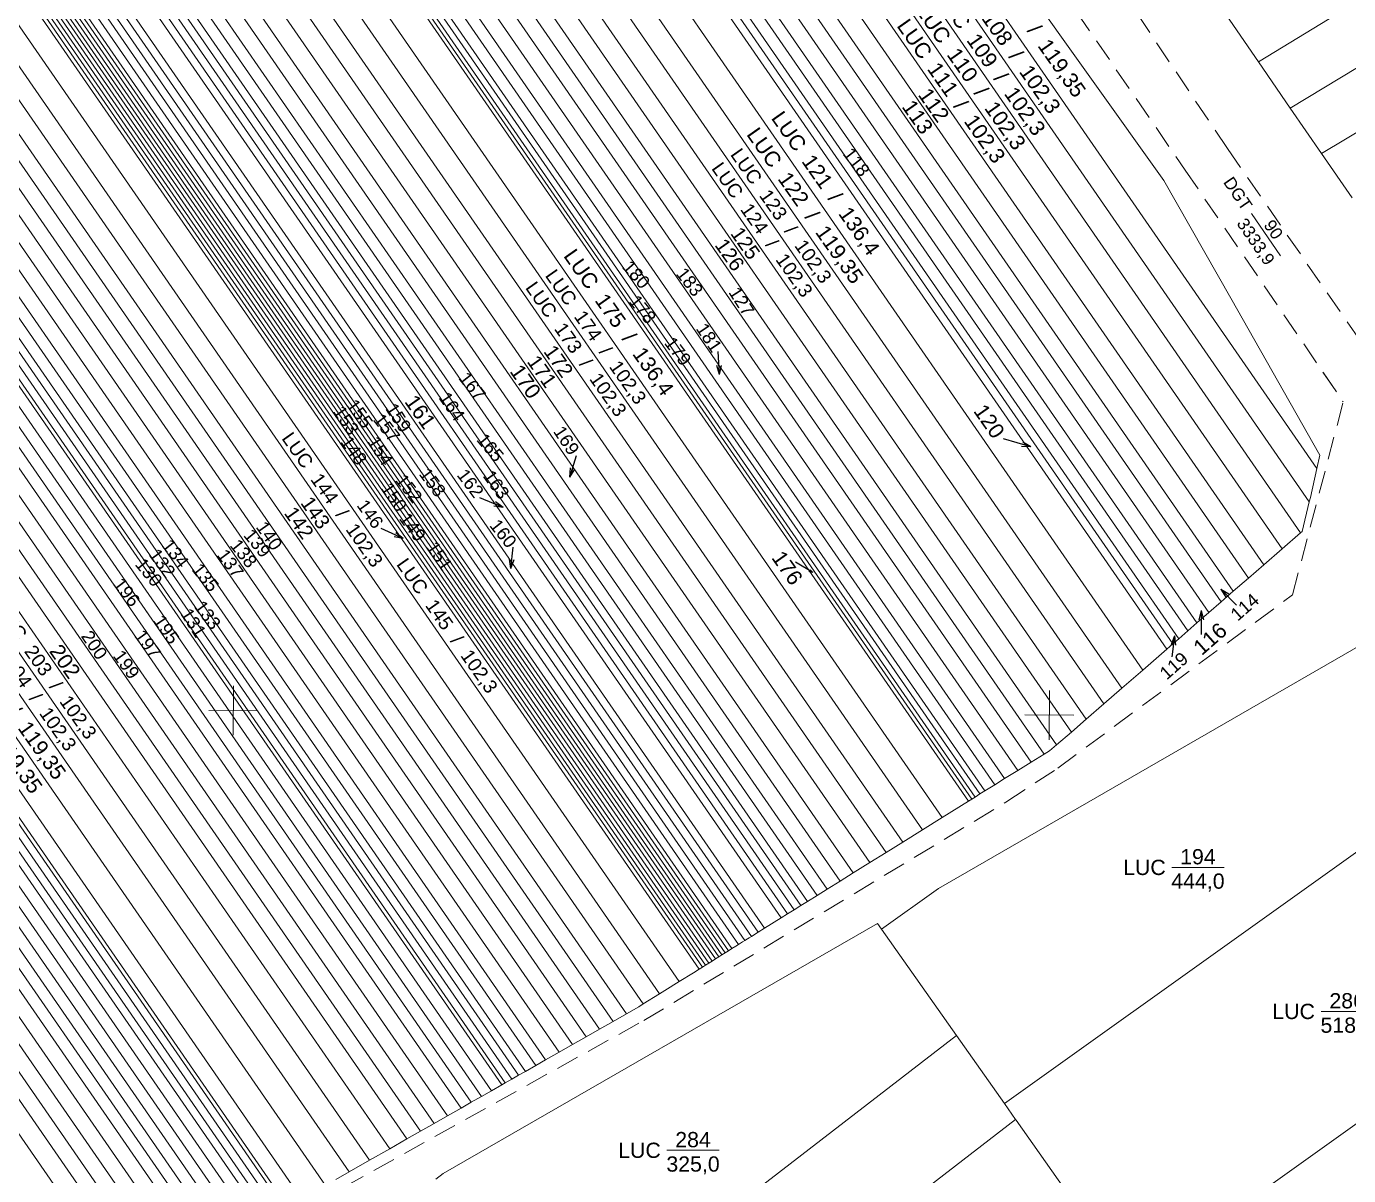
# Model space of a CAD drawing. Header units: metres. Extents: x 591850 to 11787372, y 2319432 to 2388242.
# Drawn here: x 11787070.8 to 11787157.5, y 2387909.5 to 2387984.8 of the extents above; entities that cross this region are included whole.
import ezdxf
from ezdxf.enums import TextEntityAlignment as Align

# ---------------------------------------------------------------- set-up
doc = ezdxf.new("R2010")
doc.units = ezdxf.units.M
doc.header["$MEASUREMENT"] = 0
doc.linetypes.add('{tuong nha}', pattern=[2.3, 1.5, -0.8])
for name, color, linetype, lineweight in [('Level 10', 7, 'Continuous', 0), ('Level 13', 7, 'Continuous', 0), ('Level 2', 7, 'Continuous', 0), ('Level 22', 7, 'Continuous', 0), ('Level 4', 7, 'Continuous', 0), ('Level 6', 7, 'Continuous', 0), ('Level 63', 7, 'Continuous', 0)]:
    doc.layers.add(name, color=color, linetype=linetype, lineweight=lineweight)
doc.styles.get("Standard").update_dxf_attribs({"font": 'arial.ttf'})
doc.styles.add('Style-Arial', font='arial.ttf')
doc.dimstyles.get("Standard").update_dxf_attribs({"dimtxt": 0.18, "dimasz": 0.18, "dimexe": 1.25, "dimexo": 0.0625, "dimtad": 1, "dimdsep": 46, "dimtxsty": 'Standard', "dimcen": 0.09, "dimazin": 3, "dimtfac": 1, "dimtmove": 0, "dimatfit": 3})

# ---------------------------------------------------------------- blocks, each defined once
blk = doc.blocks.new('N_Thua')
at = {"layer": 'Level 13', "color": 7, "linetype": 'Continuous', "lineweight": 0}
blk.add_line((0, 0), (3.366463, 0), dxfattribs=at)
at = {"layer": 'Level 13', "color": 3, "linetype": 'Continuous', "lineweight": 0}
blk.add_text('DGT', height=0.8, dxfattribs=at).set_placement((-0.4, 0), align=Align.MIDDLE_RIGHT)
at = {"layer": 'Level 2', "color": 1, "linetype": 'Continuous', "lineweight": 0}
blk.add_text('90', height=0.8, dxfattribs=at).set_placement((1.683232, 0.2), align=Align.CENTER)
at = {"layer": 'Level 4', "color": 1, "linetype": 'Continuous', "lineweight": 0}
blk.add_text('3333,9', height=0.8, dxfattribs=at).set_placement((1.683232, -0.4), align=Align.TOP_CENTER)
blk = doc.blocks.new('N_Thua_4')
at = {"layer": 'Level 13', "color": 7, "linetype": 'Continuous', "lineweight": 0}
blk.add_line((0, 0), (3.427591, 0), dxfattribs=at)
at = {"layer": 'Level 13', "color": 3, "linetype": 'Continuous', "lineweight": 0}
blk.add_text('LUC', height=1, dxfattribs=at).set_placement((-0.4, 0), align=Align.MIDDLE_RIGHT)
at = {"layer": 'Level 2', "color": 1, "linetype": 'Continuous', "lineweight": 0}
blk.add_text('286', height=1, dxfattribs=at).set_placement((1.713796, 0.2), align=Align.CENTER)
at = {"layer": 'Level 4', "color": 1, "linetype": 'Continuous', "lineweight": 0}
blk.add_text('518,0', height=1, dxfattribs=at).set_placement((1.713796, -0.4), align=Align.TOP_CENTER)
blk = doc.blocks.new('N_Thua_7')
at = {"layer": 'Level 13', "color": 7, "linetype": 'Continuous', "lineweight": 0}
blk.add_line((0, 0), (3.427591, 0), dxfattribs=at)
at = {"layer": 'Level 13', "color": 3, "linetype": 'Continuous', "lineweight": 0}
blk.add_text('LUC', height=1, dxfattribs=at).set_placement((-0.4, 0), align=Align.MIDDLE_RIGHT)
at = {"layer": 'Level 2', "color": 1, "linetype": 'Continuous', "lineweight": 0}
blk.add_text('194', height=1, dxfattribs=at).set_placement((1.713796, 0.2), align=Align.CENTER)
at = {"layer": 'Level 4', "color": 1, "linetype": 'Continuous', "lineweight": 0}
blk.add_text('444,0', height=1, dxfattribs=at).set_placement((1.713796, -0.4), align=Align.TOP_CENTER)
blk = doc.blocks.new('N_Thua_28')
at = {"layer": 'Level 13', "color": 7, "linetype": 'Continuous', "lineweight": 0}
blk.add_line((0, 0), (3.427591, 0), dxfattribs=at)
at = {"layer": 'Level 13', "color": 3, "linetype": 'Continuous', "lineweight": 0}
blk.add_text('LUC', height=1, dxfattribs=at).set_placement((-0.4, 0), align=Align.MIDDLE_RIGHT)
at = {"layer": 'Level 2', "color": 1, "linetype": 'Continuous', "lineweight": 0}
blk.add_text('284', height=1, dxfattribs=at).set_placement((1.713796, 0.2), align=Align.CENTER)
at = {"layer": 'Level 4', "color": 1, "linetype": 'Continuous', "lineweight": 0}
blk.add_text('325,0', height=1, dxfattribs=at).set_placement((1.713796, -0.4), align=Align.TOP_CENTER)
blk = doc.blocks.new('N_Th1_13')
at = {"layer": 'Level 13', "color": 3, "linetype": 'Continuous', "lineweight": 0}
blk.add_text('LUC', height=1, dxfattribs=at).set_placement((-1.83665, 0), align=Align.MIDDLE_RIGHT)
at = {"layer": 'Level 13', "color": 7, "linetype": 'Continuous', "lineweight": 0}
blk.add_text('/', height=1, dxfattribs=at).set_placement((1.83665, 0), align=Align.MIDDLE_LEFT)
at = {"layer": 'Level 2', "color": 1, "linetype": 'Continuous', "lineweight": 0}
blk.add_text('121', height=1, dxfattribs=at).set_placement((0, 0), align=Align.MIDDLE_CENTER)
at = {"layer": 'Level 4', "color": 1, "linetype": 'Continuous', "lineweight": 0}
blk.add_text('136,4', height=1, dxfattribs=at).set_placement((3.02545, 0), align=Align.MIDDLE_LEFT)
blk = doc.blocks.new('N_Th1_20')
at = {"layer": 'Level 13', "color": 3, "linetype": 'Continuous', "lineweight": 0}
blk.add_text('LUC', height=1, dxfattribs=at).set_placement((-1.9281, 0), align=Align.MIDDLE_RIGHT)
at = {"layer": 'Level 13', "color": 7, "linetype": 'Continuous', "lineweight": 0}
blk.add_text('/', height=1, dxfattribs=at).set_placement((1.9281, 0), align=Align.MIDDLE_LEFT)
at = {"layer": 'Level 2', "color": 1, "linetype": 'Continuous', "lineweight": 0}
blk.add_text('122', height=1, dxfattribs=at).set_placement((0, 0), align=Align.MIDDLE_CENTER)
at = {"layer": 'Level 4', "color": 1, "linetype": 'Continuous', "lineweight": 0}
blk.add_text('119,35', height=1, dxfattribs=at).set_placement((3.1169, 0), align=Align.MIDDLE_LEFT)
blk = doc.blocks.new('N_Th1_22')
at = {"layer": 'Level 13', "color": 3, "linetype": 'Continuous', "lineweight": 0}
blk.add_text('LUC', height=1, dxfattribs=at).set_placement((-1.9372, 0), align=Align.MIDDLE_RIGHT)
at = {"layer": 'Level 13', "color": 7, "linetype": 'Continuous', "lineweight": 0}
blk.add_text('/', height=1, dxfattribs=at).set_placement((1.9372, 0), align=Align.MIDDLE_LEFT)
at = {"layer": 'Level 2', "color": 1, "linetype": 'Continuous', "lineweight": 0}
blk.add_text('205', height=1, dxfattribs=at).set_placement((0, 0), align=Align.MIDDLE_CENTER)
at = {"layer": 'Level 4', "color": 1, "linetype": 'Continuous', "lineweight": 0}
blk.add_text('119,35', height=1, dxfattribs=at).set_placement((3.126, 0), align=Align.MIDDLE_LEFT)
blk = doc.blocks.new('N_Th1_24')
at = {"layer": 'Level 13', "color": 3, "linetype": 'Continuous', "lineweight": 0}
blk.add_text('LUC', height=1, dxfattribs=at).set_placement((-1.93345, 0), align=Align.MIDDLE_RIGHT)
at = {"layer": 'Level 13', "color": 7, "linetype": 'Continuous', "lineweight": 0}
blk.add_text('/', height=1, dxfattribs=at).set_placement((1.93345, 0), align=Align.MIDDLE_LEFT)
at = {"layer": 'Level 2', "color": 1, "linetype": 'Continuous', "lineweight": 0}
blk.add_text('206', height=1, dxfattribs=at).set_placement((0, 0), align=Align.MIDDLE_CENTER)
at = {"layer": 'Level 4', "color": 1, "linetype": 'Continuous', "lineweight": 0}
blk.add_text('119,35', height=1, dxfattribs=at).set_placement((3.12235, 0), align=Align.MIDDLE_LEFT)
blk = doc.blocks.new('N_Th1_27')
at = {"layer": 'Level 13', "color": 3, "linetype": 'Continuous', "lineweight": 0}
blk.add_text('LUC', height=1, dxfattribs=at).set_placement((-1.93345, 0), align=Align.MIDDLE_RIGHT)
at = {"layer": 'Level 13', "color": 7, "linetype": 'Continuous', "lineweight": 0}
blk.add_text('/', height=1, dxfattribs=at).set_placement((1.93345, 0), align=Align.MIDDLE_LEFT)
at = {"layer": 'Level 2', "color": 1, "linetype": 'Continuous', "lineweight": 0}
blk.add_text('107', height=1, dxfattribs=at).set_placement((0, 0), align=Align.MIDDLE_CENTER)
at = {"layer": 'Level 4', "color": 1, "linetype": 'Continuous', "lineweight": 0}
blk.add_text('119,35', height=1, dxfattribs=at).set_placement((3.12225, 0), align=Align.MIDDLE_LEFT)
blk = doc.blocks.new('N_Th1_30')
at = {"layer": 'Level 13', "color": 3, "linetype": 'Continuous', "lineweight": 0}
blk.add_text('LUC', height=0.9, dxfattribs=at).set_placement((-1.81805, 0), align=Align.MIDDLE_RIGHT)
at = {"layer": 'Level 13', "color": 7, "linetype": 'Continuous', "lineweight": 0}
blk.add_text('/', height=0.9, dxfattribs=at).set_placement((1.81805, 0), align=Align.MIDDLE_LEFT)
at = {"layer": 'Level 2', "color": 1, "linetype": 'Continuous', "lineweight": 0}
blk.add_text('144', height=0.9, dxfattribs=at).set_placement((0, 0), align=Align.MIDDLE_CENTER)
at = {"layer": 'Level 4', "color": 1, "linetype": 'Continuous', "lineweight": 0}
blk.add_text('102,3', height=0.9, dxfattribs=at).set_placement((2.96795, 0), align=Align.MIDDLE_LEFT)
blk = doc.blocks.new('N_Th1_31')
at = {"layer": 'Level 13', "color": 3, "linetype": 'Continuous', "lineweight": 0}
blk.add_text('LUC', height=1, dxfattribs=at).set_placement((-1.9342, 0), align=Align.MIDDLE_RIGHT)
at = {"layer": 'Level 13', "color": 7, "linetype": 'Continuous', "lineweight": 0}
blk.add_text('/', height=1, dxfattribs=at).set_placement((1.9342, 0), align=Align.MIDDLE_LEFT)
at = {"layer": 'Level 2', "color": 1, "linetype": 'Continuous', "lineweight": 0}
blk.add_text('108', height=1, dxfattribs=at).set_placement((0, 0), align=Align.MIDDLE_CENTER)
at = {"layer": 'Level 4', "color": 1, "linetype": 'Continuous', "lineweight": 0}
blk.add_text('102,3', height=1, dxfattribs=at).set_placement((3.1231, 0), align=Align.MIDDLE_LEFT)
blk = doc.blocks.new('N_Th1_32')
at = {"layer": 'Level 13', "color": 3, "linetype": 'Continuous', "lineweight": 0}
blk.add_text('LUC', height=1, dxfattribs=at).set_placement((-1.9342, 0), align=Align.MIDDLE_RIGHT)
at = {"layer": 'Level 13', "color": 7, "linetype": 'Continuous', "lineweight": 0}
blk.add_text('/', height=1, dxfattribs=at).set_placement((1.9342, 0), align=Align.MIDDLE_LEFT)
at = {"layer": 'Level 2', "color": 1, "linetype": 'Continuous', "lineweight": 0}
blk.add_text('109', height=1, dxfattribs=at).set_placement((0, 0), align=Align.MIDDLE_CENTER)
at = {"layer": 'Level 4', "color": 1, "linetype": 'Continuous', "lineweight": 0}
blk.add_text('102,3', height=1, dxfattribs=at).set_placement((3.123, 0), align=Align.MIDDLE_LEFT)
blk = doc.blocks.new('N_Th1_33')
at = {"layer": 'Level 13', "color": 3, "linetype": 'Continuous', "lineweight": 0}
blk.add_text('LUC', height=0.9, dxfattribs=at).set_placement((-1.8201, 0), align=Align.MIDDLE_RIGHT)
at = {"layer": 'Level 13', "color": 7, "linetype": 'Continuous', "lineweight": 0}
blk.add_text('/', height=0.9, dxfattribs=at).set_placement((1.8201, 0), align=Align.MIDDLE_LEFT)
at = {"layer": 'Level 2', "color": 1, "linetype": 'Continuous', "lineweight": 0}
blk.add_text('203', height=0.9, dxfattribs=at).set_placement((0, 0), align=Align.MIDDLE_CENTER)
at = {"layer": 'Level 4', "color": 1, "linetype": 'Continuous', "lineweight": 0}
blk.add_text('102,3', height=0.9, dxfattribs=at).set_placement((2.97, 0), align=Align.MIDDLE_LEFT)
blk = doc.blocks.new('N_Th1_35')
at = {"layer": 'Level 13', "color": 3, "linetype": 'Continuous', "lineweight": 0}
blk.add_text('LUC', height=0.9, dxfattribs=at).set_placement((-1.82355, 0), align=Align.MIDDLE_RIGHT)
at = {"layer": 'Level 13', "color": 7, "linetype": 'Continuous', "lineweight": 0}
blk.add_text('/', height=0.9, dxfattribs=at).set_placement((1.82355, 0), align=Align.MIDDLE_LEFT)
at = {"layer": 'Level 2', "color": 1, "linetype": 'Continuous', "lineweight": 0}
blk.add_text('145', height=0.9, dxfattribs=at).set_placement((0, 0), align=Align.MIDDLE_CENTER)
at = {"layer": 'Level 4', "color": 1, "linetype": 'Continuous', "lineweight": 0}
blk.add_text('102,3', height=0.9, dxfattribs=at).set_placement((2.97345, 0), align=Align.MIDDLE_LEFT)
blk = doc.blocks.new('N_Th1_37')
at = {"layer": 'Level 13', "color": 3, "linetype": 'Continuous', "lineweight": 0}
blk.add_text('LUC', height=0.9, dxfattribs=at).set_placement((-1.81805, 0), align=Align.MIDDLE_RIGHT)
at = {"layer": 'Level 13', "color": 7, "linetype": 'Continuous', "lineweight": 0}
blk.add_text('/', height=0.9, dxfattribs=at).set_placement((1.81805, 0), align=Align.MIDDLE_LEFT)
at = {"layer": 'Level 2', "color": 1, "linetype": 'Continuous', "lineweight": 0}
blk.add_text('204', height=0.9, dxfattribs=at).set_placement((0, 0), align=Align.MIDDLE_CENTER)
at = {"layer": 'Level 4', "color": 1, "linetype": 'Continuous', "lineweight": 0}
blk.add_text('102,3', height=0.9, dxfattribs=at).set_placement((2.96805, 0), align=Align.MIDDLE_LEFT)
blk = doc.blocks.new('N_Th1_39')
at = {"layer": 'Level 13', "color": 3, "linetype": 'Continuous', "lineweight": 0}
blk.add_text('LUC', height=0.9, dxfattribs=at).set_placement((-1.8201, 0), align=Align.MIDDLE_RIGHT)
at = {"layer": 'Level 13', "color": 7, "linetype": 'Continuous', "lineweight": 0}
blk.add_text('/', height=0.9, dxfattribs=at).set_placement((1.8201, 0), align=Align.MIDDLE_LEFT)
at = {"layer": 'Level 2', "color": 1, "linetype": 'Continuous', "lineweight": 0}
blk.add_text('123', height=0.9, dxfattribs=at).set_placement((0, 0), align=Align.MIDDLE_CENTER)
at = {"layer": 'Level 4', "color": 1, "linetype": 'Continuous', "lineweight": 0}
blk.add_text('102,3', height=0.9, dxfattribs=at).set_placement((2.9701, 0), align=Align.MIDDLE_LEFT)
blk = doc.blocks.new('N_Th1_40')
at = {"layer": 'Level 13', "color": 3, "linetype": 'Continuous', "lineweight": 0}
blk.add_text('LUC', height=0.9, dxfattribs=at).set_placement((-1.81805, 0), align=Align.MIDDLE_RIGHT)
at = {"layer": 'Level 13', "color": 7, "linetype": 'Continuous', "lineweight": 0}
blk.add_text('/', height=0.9, dxfattribs=at).set_placement((1.81805, 0), align=Align.MIDDLE_LEFT)
at = {"layer": 'Level 2', "color": 1, "linetype": 'Continuous', "lineweight": 0}
blk.add_text('124', height=0.9, dxfattribs=at).set_placement((0, 0), align=Align.MIDDLE_CENTER)
at = {"layer": 'Level 4', "color": 1, "linetype": 'Continuous', "lineweight": 0}
blk.add_text('102,3', height=0.9, dxfattribs=at).set_placement((2.96795, 0), align=Align.MIDDLE_LEFT)
blk = doc.blocks.new('N_Th1_47')
at = {"layer": 'Level 13', "color": 3, "linetype": 'Continuous', "lineweight": 0}
blk.add_text('LUC', height=1, dxfattribs=at).set_placement((-1.83665, 0), align=Align.MIDDLE_RIGHT)
at = {"layer": 'Level 13', "color": 7, "linetype": 'Continuous', "lineweight": 0}
blk.add_text('/', height=1, dxfattribs=at).set_placement((1.83665, 0), align=Align.MIDDLE_LEFT)
at = {"layer": 'Level 2', "color": 1, "linetype": 'Continuous', "lineweight": 0}
blk.add_text('111', height=1, dxfattribs=at).set_placement((0, 0), align=Align.MIDDLE_CENTER)
at = {"layer": 'Level 4', "color": 1, "linetype": 'Continuous', "lineweight": 0}
blk.add_text('102,3', height=1, dxfattribs=at).set_placement((3.02545, 0), align=Align.MIDDLE_LEFT)
blk = doc.blocks.new('N_Th1_48')
at = {"layer": 'Level 13', "color": 3, "linetype": 'Continuous', "lineweight": 0}
blk.add_text('LUC', height=1, dxfattribs=at).set_placement((-1.9315, 0), align=Align.MIDDLE_RIGHT)
at = {"layer": 'Level 13', "color": 7, "linetype": 'Continuous', "lineweight": 0}
blk.add_text('/', height=1, dxfattribs=at).set_placement((1.9315, 0), align=Align.MIDDLE_LEFT)
at = {"layer": 'Level 2', "color": 1, "linetype": 'Continuous', "lineweight": 0}
blk.add_text('110', height=1, dxfattribs=at).set_placement((0, 0), align=Align.MIDDLE_CENTER)
at = {"layer": 'Level 4', "color": 1, "linetype": 'Continuous', "lineweight": 0}
blk.add_text('102,3', height=1, dxfattribs=at).set_placement((3.1203, 0), align=Align.MIDDLE_LEFT)
blk = doc.blocks.new('N_TNho_6')
at = {"layer": 'Level 2', "color": 1, "linetype": 'Continuous', "lineweight": 0}
blk.add_text('202', height=1, dxfattribs=at).set_placement((0, 0), align=Align.MIDDLE_CENTER)
blk = doc.blocks.new('N_TNho_7')
at = {"layer": 'Level 2', "color": 1, "linetype": 'Continuous', "lineweight": 0}
blk.add_text('161', height=1, dxfattribs=at).set_placement((0, 0), align=Align.MIDDLE_CENTER)
blk = doc.blocks.new('N_TNho_8')
at = {"layer": 'Level 2', "color": 1, "linetype": 'Continuous', "lineweight": 0}
blk.add_text('170', height=1, dxfattribs=at).set_placement((0, 0), align=Align.MIDDLE_CENTER)
blk = doc.blocks.new('N_TNho_9')
at = {"layer": 'Level 2', "color": 1, "linetype": 'Continuous', "lineweight": 0}
blk.add_text('172', height=0.95, dxfattribs=at).set_placement((0, 0), align=Align.MIDDLE_CENTER)
blk = doc.blocks.new('N_TNho_10')
at = {"layer": 'Level 2', "color": 1, "linetype": 'Continuous', "lineweight": 0}
blk.add_text('171', height=0.95, dxfattribs=at).set_placement((0, 0), align=Align.MIDDLE_CENTER)
blk = doc.blocks.new('N_TNho_12')
at = {"layer": 'Level 2', "color": 1, "linetype": 'Continuous', "lineweight": 0}
blk.add_text('112', height=1, dxfattribs=at).set_placement((0, 0), align=Align.MIDDLE_CENTER)
blk = doc.blocks.new('N_TNho_15')
at = {"layer": 'Level 2', "color": 1, "linetype": 'Continuous', "lineweight": 0}
blk.add_text('113', height=1, dxfattribs=at).set_placement((0, 0), align=Align.MIDDLE_CENTER)
blk = doc.blocks.new('N_TNho_22')
at = {"layer": 'Level 2', "color": 1, "linetype": 'Continuous', "lineweight": 0}
blk.add_text('126', height=0.95, dxfattribs=at).set_placement((0, 0), align=Align.MIDDLE_CENTER)
blk = doc.blocks.new('N_TNho_24')
at = {"layer": 'Level 2', "color": 1, "linetype": 'Continuous', "lineweight": 0}
blk.add_text('125', height=0.95, dxfattribs=at).set_placement((0, 0), align=Align.MIDDLE_CENTER)
blk = doc.blocks.new('N_TNho_26')
at = {"layer": 'Level 2', "color": 1, "linetype": 'Continuous', "lineweight": 0}
blk.add_text('143', height=0.95, dxfattribs=at).set_placement((0, 0), align=Align.MIDDLE_CENTER)
blk = doc.blocks.new('N_TNho_27')
at = {"layer": 'Level 2', "color": 1, "linetype": 'Continuous', "lineweight": 0}
blk.add_text('142', height=0.95, dxfattribs=at).set_placement((0, 0), align=Align.MIDDLE_CENTER)
blk = doc.blocks.new('N_TNho_44')
at = {"layer": 'Level 2', "color": 2, "linetype": 'Continuous', "lineweight": 140}
blk.add_text('200', height=0.85, dxfattribs=at).set_placement((0, 0), align=Align.MIDDLE_CENTER)
blk = doc.blocks.new('N_TNho_46')
at = {"layer": 'Level 2', "color": 2, "linetype": 'Continuous', "lineweight": 140}
blk.add_text('199', height=0.85, dxfattribs=at).set_placement((0, 0), align=Align.MIDDLE_CENTER)
blk = doc.blocks.new('N_TNho_48')
at = {"layer": 'Level 2', "color": 2, "linetype": 'Continuous', "lineweight": 140}
blk.add_text('137', height=0.85, dxfattribs=at).set_placement((0, 0), align=Align.MIDDLE_CENTER)
blk = doc.blocks.new('N_TNho_50')
at = {"layer": 'Level 2', "color": 2, "linetype": 'Continuous', "lineweight": 140}
blk.add_text('138', height=0.85, dxfattribs=at).set_placement((0, 0), align=Align.MIDDLE_CENTER)
blk = doc.blocks.new('N_TNho_52')
at = {"layer": 'Level 2', "color": 2, "linetype": 'Continuous', "lineweight": 140}
blk.add_text('139', height=0.85, dxfattribs=at).set_placement((0, 0), align=Align.MIDDLE_CENTER)
blk = doc.blocks.new('N_TNho_53')
at = {"layer": 'Level 2', "color": 2, "linetype": 'Continuous', "lineweight": 140}
blk.add_text('140', height=0.85, dxfattribs=at).set_placement((0, 0), align=Align.MIDDLE_CENTER)
blk = doc.blocks.new('N_TNho_54')
at = {"layer": 'Level 2', "color": 1, "linetype": 'Continuous', "lineweight": 106}
blk.add_text('116', height=1, dxfattribs=at).set_placement((0, 0), align=Align.MIDDLE_CENTER)
blk = doc.blocks.new('N_TNho_56')
at = {"layer": 'Level 2', "color": 1, "linetype": 'Continuous', "lineweight": 106}
blk.add_text('114', height=0.85, dxfattribs=at).set_placement((0, 0), align=Align.MIDDLE_CENTER)
blk = doc.blocks.new('N_TNho_59')
at = {"layer": 'Level 2', "color": 2, "linetype": 'Continuous', "lineweight": 140}
blk.add_text('127', height=0.85, dxfattribs=at).set_placement((0, 0), align=Align.MIDDLE_CENTER)
blk = doc.blocks.new('N_TNho_63')
at = {"layer": 'Level 2', "color": 2, "linetype": 'Continuous', "lineweight": 140}
blk.add_text('169', height=0.85, dxfattribs=at).set_placement((0, 0), align=Align.MIDDLE_CENTER)
blk = doc.blocks.new('N_TNho_64')
at = {"layer": 'Level 2', "color": 2, "linetype": 'Continuous', "lineweight": 140}
blk.add_text('183', height=0.85, dxfattribs=at).set_placement((0, 0), align=Align.MIDDLE_CENTER)
blk = doc.blocks.new('N_TNho_68')
at = {"layer": 'Level 2', "color": 2, "linetype": 'Continuous', "lineweight": 140}
blk.add_text('135', height=0.85, dxfattribs=at).set_placement((0, 0), align=Align.MIDDLE_CENTER)
blk = doc.blocks.new('N_TNho_87')
at = {"layer": 'Level 2', "color": 2, "linetype": 'Continuous', "lineweight": 140}
blk.add_text('118', height=0.85, dxfattribs=at).set_placement((0, 0), align=Align.MIDDLE_CENTER)
blk = doc.blocks.new('N_TNho_88')
at = {"layer": 'Level 2', "color": 2, "linetype": 'Continuous', "lineweight": 140}
blk.add_text('180', height=0.85, dxfattribs=at).set_placement((0, 0), align=Align.MIDDLE_CENTER)
blk = doc.blocks.new('N_TNho_89')
at = {"layer": 'Level 2', "color": 2, "linetype": 'Continuous', "lineweight": 140}
blk.add_text('181', height=0.85, dxfattribs=at).set_placement((0, 0), align=Align.MIDDLE_CENTER)
blk = doc.blocks.new('N_TNho_90')
at = {"layer": 'Level 2', "color": 2, "linetype": 'Continuous', "lineweight": 140}
blk.add_text('167', height=0.85, dxfattribs=at).set_placement((0, 0), align=Align.MIDDLE_CENTER)
blk = doc.blocks.new('N_TNho_91')
at = {"layer": 'Level 2', "color": 2, "linetype": 'Continuous', "lineweight": 140}
blk.add_text('196', height=0.85, dxfattribs=at).set_placement((0, 0), align=Align.MIDDLE_CENTER)
blk = doc.blocks.new('N_TNho_92')
at = {"layer": 'Level 2', "color": 2, "linetype": 'Continuous', "lineweight": 140}
blk.add_text('197', height=0.85, dxfattribs=at).set_placement((0, 0), align=Align.MIDDLE_CENTER)
blk = doc.blocks.new('N_TNho_93')
at = {"layer": 'Level 2', "color": 2, "linetype": 'Continuous', "lineweight": 140}
blk.add_text('195', height=0.85, dxfattribs=at).set_placement((0, 0), align=Align.MIDDLE_CENTER)
blk = doc.blocks.new('N_TNho_94')
at = {"layer": 'Level 2', "color": 2, "linetype": 'Continuous', "lineweight": 140}
blk.add_text('134', height=0.85, dxfattribs=at).set_placement((0, 0), align=Align.MIDDLE_CENTER)
blk = doc.blocks.new('N_TNho_96')
at = {"layer": 'Level 2', "color": 1, "linetype": 'Continuous', "lineweight": 106}
blk.add_text('119', height=0.85, dxfattribs=at).set_placement((0, 0), align=Align.MIDDLE_CENTER)
blk = doc.blocks.new('N_TNho_97')
at = {"layer": 'Level 2', "color": 2, "linetype": 'Continuous', "lineweight": 140}
blk.add_text('157', height=0.85, dxfattribs=at).set_placement((0, 0), align=Align.MIDDLE_CENTER)
blk = doc.blocks.new('N_TNho_98')
at = {"layer": 'Level 2', "color": 2, "linetype": 'Continuous', "lineweight": 140}
blk.add_text('160', height=0.85, dxfattribs=at).set_placement((0, 0), align=Align.MIDDLE_CENTER)
blk = doc.blocks.new('N_TNho_99')
at = {"layer": 'Level 2', "color": 2, "linetype": 'Continuous', "lineweight": 140}
blk.add_text('159', height=0.85, dxfattribs=at).set_placement((0, 0), align=Align.MIDDLE_CENTER)
blk = doc.blocks.new('N_TNho_100')
at = {"layer": 'Level 2', "color": 2, "linetype": 'Continuous', "lineweight": 140}
blk.add_text('158', height=0.85, dxfattribs=at).set_placement((0, 0), align=Align.MIDDLE_CENTER)
blk = doc.blocks.new('N_TNho_101')
at = {"layer": 'Level 2', "color": 1, "linetype": 'Continuous', "lineweight": 106}
blk.add_text('120', height=1, dxfattribs=at).set_placement((0, 0), align=Align.MIDDLE_CENTER)
blk = doc.blocks.new('N_TNho_103')
at = {"layer": 'Level 2', "color": 2, "linetype": 'Continuous', "lineweight": 140}
blk.add_text('131', height=0.85, dxfattribs=at).set_placement((0, 0), align=Align.MIDDLE_CENTER)
blk = doc.blocks.new('N_TNho_106')
at = {"layer": 'Level 2', "color": 2, "linetype": 'Continuous', "lineweight": 140}
blk.add_text('133', height=0.85, dxfattribs=at).set_placement((0, 0), align=Align.MIDDLE_CENTER)
blk = doc.blocks.new('N_TNho_107')
at = {"layer": 'Level 2', "color": 2, "linetype": 'Continuous', "lineweight": 140}
blk.add_text('132', height=0.85, dxfattribs=at).set_placement((0, 0), align=Align.MIDDLE_CENTER)
blk = doc.blocks.new('N_TNho_117')
at = {"layer": 'Level 2', "color": 2, "linetype": 'Continuous', "lineweight": 140}
blk.add_text('164', height=0.85, dxfattribs=at).set_placement((0, 0), align=Align.MIDDLE_CENTER)
blk = doc.blocks.new('N_TNho_118')
at = {"layer": 'Level 2', "color": 2, "linetype": 'Continuous', "lineweight": 140}
blk.add_text('165', height=0.85, dxfattribs=at).set_placement((0, 0), align=Align.MIDDLE_CENTER)
blk = doc.blocks.new('N_TNho_119')
at = {"layer": 'Level 2', "color": 2, "linetype": 'Continuous', "lineweight": 140}
blk.add_text('162', height=0.85, dxfattribs=at).set_placement((0, 0), align=Align.MIDDLE_CENTER)
blk = doc.blocks.new('N_TNho_120')
at = {"layer": 'Level 2', "color": 2, "linetype": 'Continuous', "lineweight": 140}
blk.add_text('163', height=0.85, dxfattribs=at).set_placement((0, 0), align=Align.MIDDLE_CENTER)
blk = doc.blocks.new('N_TNho_121')
at = {"layer": 'Level 2', "color": 2, "linetype": 'Continuous', "lineweight": 140}
blk.add_text('178', height=0.85, dxfattribs=at).set_placement((0, 0), align=Align.MIDDLE_CENTER)
blk = doc.blocks.new('N_TNho_122')
at = {"layer": 'Level 2', "color": 2, "linetype": 'Continuous', "lineweight": 140}
blk.add_text('179', height=0.85, dxfattribs=at).set_placement((0, 0), align=Align.MIDDLE_CENTER)
blk = doc.blocks.new('N_TNho_131')
at = {"layer": 'Level 2', "color": 2, "linetype": 'Continuous', "lineweight": 140}
blk.add_text('151', height=0.85, dxfattribs=at).set_placement((0, 0), align=Align.MIDDLE_CENTER)
blk = doc.blocks.new('N_TNho_138')
at = {"layer": 'Level 2', "color": 2, "linetype": 'Continuous', "lineweight": 140}
blk.add_text('130', height=0.85, dxfattribs=at).set_placement((0, 0), align=Align.MIDDLE_CENTER)
blk = doc.blocks.new('N_TNho_139')
at = {"layer": 'Level 2', "color": 2, "linetype": 'Continuous', "lineweight": 140}
blk.add_text('153', height=0.85, dxfattribs=at).set_placement((0, 0), align=Align.MIDDLE_CENTER)
blk = doc.blocks.new('N_TNho_141')
at = {"layer": 'Level 2', "color": 2, "linetype": 'Continuous', "lineweight": 140}
blk.add_text('152', height=0.85, dxfattribs=at).set_placement((0, 0), align=Align.MIDDLE_CENTER)
blk = doc.blocks.new('N_TNho_142')
at = {"layer": 'Level 2', "color": 2, "linetype": 'Continuous', "lineweight": 140}
blk.add_text('146', height=0.85, dxfattribs=at).set_placement((0, 0), align=Align.MIDDLE_CENTER)
blk = doc.blocks.new('N_TNho_143')
at = {"layer": 'Level 2', "color": 2, "linetype": 'Continuous', "lineweight": 140}
blk.add_text('154', height=0.85, dxfattribs=at).set_placement((0, 0), align=Align.MIDDLE_CENTER)
blk = doc.blocks.new('N_TNho_144')
at = {"layer": 'Level 2', "color": 2, "linetype": 'Continuous', "lineweight": 140}
blk.add_text('150', height=0.85, dxfattribs=at).set_placement((0, 0), align=Align.MIDDLE_CENTER)
blk = doc.blocks.new('N_TNho_147')
at = {"layer": 'Level 2', "color": 2, "linetype": 'Continuous', "lineweight": 140}
blk.add_text('149', height=0.85, dxfattribs=at).set_placement((0, 0), align=Align.MIDDLE_CENTER)
blk = doc.blocks.new('N_TNho_148')
at = {"layer": 'Level 2', "color": 2, "linetype": 'Continuous', "lineweight": 140}
blk.add_text('155', height=0.85, dxfattribs=at).set_placement((0, 0), align=Align.MIDDLE_CENTER)
blk = doc.blocks.new('N_TNho_149')
at = {"layer": 'Level 2', "color": 1, "linetype": 'Continuous', "lineweight": 106}
blk.add_text('176', height=1, dxfattribs=at).set_placement((0, 0), align=Align.MIDDLE_CENTER)
blk = doc.blocks.new('TerminatorOpen_0.5')
at = {"color": 0, "linetype": 'ByBlock', "lineweight": -2}
for q in [(-1, 0.25), (-1, 0), (-1, -0.25)]:
    blk.add_line((0, 0), q, dxfattribs=at)
blk = doc.blocks.new('N_TNho_150')
at = {"layer": 'Level 2', "color": 2, "linetype": 'Continuous', "lineweight": 140}
blk.add_text('148', height=0.85, dxfattribs=at).set_placement((0, 0), align=Align.MIDDLE_CENTER)
blk = doc.blocks.new('N_Th1_61')
at = {"layer": 'Level 13', "color": 3, "linetype": 'Continuous', "lineweight": 0}
blk.add_text('LUC', height=0.9, dxfattribs=at).set_placement((-1.8201, 0), align=Align.MIDDLE_RIGHT)
at = {"layer": 'Level 13', "color": 7, "linetype": 'Continuous', "lineweight": 0}
blk.add_text('/', height=0.9, dxfattribs=at).set_placement((1.8201, 0), align=Align.MIDDLE_LEFT)
at = {"layer": 'Level 2', "color": 1, "linetype": 'Continuous', "lineweight": 0}
blk.add_text('173', height=0.9, dxfattribs=at).set_placement((0, 0), align=Align.MIDDLE_CENTER)
at = {"layer": 'Level 4', "color": 1, "linetype": 'Continuous', "lineweight": 0}
blk.add_text('102,3', height=0.9, dxfattribs=at).set_placement((2.9701, 0), align=Align.MIDDLE_LEFT)
blk = doc.blocks.new('N_Th1_62')
at = {"layer": 'Level 13', "color": 3, "linetype": 'Continuous', "lineweight": 0}
blk.add_text('LUC', height=0.9, dxfattribs=at).set_placement((-1.81805, 0), align=Align.MIDDLE_RIGHT)
at = {"layer": 'Level 13', "color": 7, "linetype": 'Continuous', "lineweight": 0}
blk.add_text('/', height=0.9, dxfattribs=at).set_placement((1.81805, 0), align=Align.MIDDLE_LEFT)
at = {"layer": 'Level 2', "color": 1, "linetype": 'Continuous', "lineweight": 0}
blk.add_text('174', height=0.9, dxfattribs=at).set_placement((0, 0), align=Align.MIDDLE_CENTER)
at = {"layer": 'Level 4', "color": 1, "linetype": 'Continuous', "lineweight": 0}
blk.add_text('102,3', height=0.9, dxfattribs=at).set_placement((2.96805, 0), align=Align.MIDDLE_LEFT)
blk = doc.blocks.new('N_Th1_63')
at = {"layer": 'Level 13', "color": 3, "linetype": 'Continuous', "lineweight": 0}
blk.add_text('LUC', height=1, dxfattribs=at).set_placement((-1.93725, 0), align=Align.MIDDLE_RIGHT)
at = {"layer": 'Level 13', "color": 7, "linetype": 'Continuous', "lineweight": 0}
blk.add_text('/', height=1, dxfattribs=at).set_placement((1.93725, 0), align=Align.MIDDLE_LEFT)
at = {"layer": 'Level 2', "color": 1, "linetype": 'Continuous', "lineweight": 0}
blk.add_text('175', height=1, dxfattribs=at).set_placement((0, 0), align=Align.MIDDLE_CENTER)
at = {"layer": 'Level 4', "color": 1, "linetype": 'Continuous', "lineweight": 0}
blk.add_text('136,4', height=1, dxfattribs=at).set_placement((3.12615, 0), align=Align.MIDDLE_LEFT)

msp = doc.modelspace()

# ---------------------------------------------------------------- linework, layer by layer
at = {"layer": 'Level 10', "color": 7, "linetype": 'Continuous', "lineweight": 0, "flags": 128}
for points in [[(11786971.084, 2388114.699), (11787063.431, 2387982.313), (11787107.463, 2387918.572)], [(11786965.982, 2388111.003), (11787058.008, 2387978.991), (11787101.93, 2387915.41)], [(11787151.569, 2387982.513), (11787216.728, 2388022.212)], [(11787153.649, 2387979.488), (11787219.039, 2388019.002)], [(11787155.696, 2387976.51), (11787221.378, 2388015.751)], [(11787115.188, 2388014.031), (11787155.391, 2387955.835)], [(11787113.781, 2388013.168), (11787154.895, 2387953.652)], [(11787112.404, 2388012.324), (11787154.329, 2387951.634)], [(11787111.041, 2388011.489), (11787153.116, 2387950.583)], [(11787109.684, 2388010.656), (11787151.909, 2387949.532)], [(11787107.434, 2388009.274), (11787149.908, 2387947.789)], [(11787108.558, 2388009.963), (11787150.908, 2387948.658)], [(11787106.537, 2388008.722), (11787149.11, 2387947.096)], [(11787104.745, 2388007.632), (11787147.518, 2387945.715)], [(11787105.641, 2388008.176), (11787148.311, 2387946.407)], [(11787103.412, 2388006.811), (11787146.332, 2387944.68)], [(11787104.077, 2388007.223), (11787146.926, 2387945.195)], [(11787102.524, 2388006.266), (11787145.543, 2387943.994)], [(11787102.968, 2388006.538), (11787145.937, 2387944.337)], [(11787100.752, 2388005.185), (11787143.968, 2387942.627)], [(11787099.21, 2388004.24), (11787142.597, 2387941.434)], [(11787097.893, 2388003.433), (11787141.425, 2387940.418)], [(11787096.589, 2388002.633), (11787140.258, 2387939.403)], [(11787095.491, 2388001.96), (11787139.289, 2387938.559)], [(11787093.537, 2388000.76), (11787137.513, 2387937.101)], [(11787094.405, 2388001.292), (11787138.325, 2387937.715)], [(11787091.796, 2387999.692), (11787135.776, 2387936.041)], [(11787092.67, 2388000.228), (11787136.644, 2387936.572)], [(11787090.935, 2387999.164), (11787134.909, 2387935.508)], [(11787088.984, 2387997.967), (11787132.972, 2387934.291)], [(11787089.309, 2387998.167), (11787133.29, 2387934.501)], [(11787089.634, 2387998.366), (11787133.615, 2387934.701)], [(11787090.285, 2387998.765), (11787134.263, 2387935.103)], [(11787088.549, 2387997.703), (11787132.54, 2387934.023)], [(11787088.767, 2387997.834), (11787132.756, 2387934.157)], [(11787086.814, 2387996.641), (11787130.811, 2387932.952)], [(11787085.513, 2387995.844), (11787129.519, 2387932.142)], [(11787084.212, 2387995.049), (11787128.227, 2387931.334)], [(11787091.06, 2387909.208), (11787091.927, 2387909.707), (11787093.264, 2387910.469), (11787094.6, 2387911.229), (11787095.71, 2387911.867), (11787096.602, 2387912.37), (11787097.49, 2387912.879), (11787098.377, 2387913.389), (11787099.265, 2387913.896), (11787099.932, 2387914.273), (11787100.597, 2387914.655), (11787101.265, 2387915.03), (11787101.93, 2387915.41), (11787102.151, 2387915.538), (11787102.593, 2387915.793), (11787103.036, 2387916.046), (11787103.482, 2387916.295), (11787104.17, 2387916.692), (11787104.807, 2387917.059), (11787105.693, 2387917.563), (11787106.577, 2387918.07), (11787107.463, 2387918.572), (11787108.347, 2387919.077), (11787109.233, 2387919.58), (11787110.117, 2387920.084), (11787110.915, 2387920.533), (11787111.212, 2387920.727), (11787112.289, 2387921.395), (11787112.623, 2387921.605), (11787113.579, 2387922.202), (11787114.502, 2387922.774), (11787114.874, 2387923.003), (11787115.089, 2387923.137), (11787115.304, 2387923.271), (11787115.52, 2387923.405), (11787115.735, 2387923.539), (11787115.948, 2387923.676), (11787116.161, 2387923.814), (11787116.376, 2387923.948), (11787116.592, 2387924.082), (11787116.807, 2387924.216), (11787117.023, 2387924.35), (11787117.295, 2387924.514), (11787117.454, 2387924.617), (11787117.725, 2387924.791), (11787117.885, 2387924.886), (11787118.047, 2387924.989), (11787118.155, 2387925.058), (11787118.316, 2387925.154), (11787118.477, 2387925.255), (11787118.584, 2387925.325), (11787118.746, 2387925.423), (11787119.174, 2387925.695), (11787120.252, 2387926.366), (11787120.683, 2387926.633), (11787121.116, 2387926.899), (11787121.545, 2387927.171), (11787121.976, 2387927.439), (11787122.623, 2387927.841), (11787123.267, 2387928.247), (11787124.13, 2387928.783), (11787124.99, 2387929.323), (11787126.069, 2387929.993), (11787127.149, 2387930.662), (11787128.227, 2387931.334), (11787129.519, 2387932.142), (11787130.811, 2387932.952), (11787132.54, 2387934.023), (11787132.756, 2387934.157), (11787132.972, 2387934.291), (11787133.29, 2387934.501), (11787133.615, 2387934.701), (11787134.263, 2387935.103), (11787134.909, 2387935.508), (11787135.776, 2387936.041), (11787136.644, 2387936.572), (11787137.513, 2387937.101), (11787137.865, 2387937.32), (11787138.325, 2387937.715), (11787139.289, 2387938.559), (11787140.258, 2387939.403), (11787141.425, 2387940.418), (11787142.597, 2387941.434), (11787143.968, 2387942.627), (11787145.543, 2387943.994), (11787145.937, 2387944.337), (11787146.332, 2387944.68), (11787146.926, 2387945.195), (11787147.518, 2387945.715), (11787148.311, 2387946.407), (11787149.11, 2387947.096), (11787149.908, 2387947.789), (11787150.908, 2387948.658), (11787151.909, 2387949.532), (11787153.116, 2387950.583), (11787154.329, 2387951.634), (11787154.419, 2387951.71), (11787154.895, 2387953.652), (11787154.969, 2387953.95), (11787155.391, 2387955.835), (11787155.581, 2387956.711), (11787149.739, 2387967.026), (11787145.361, 2387974.739), (11787131.233, 2387994.554)], [(11787082.047, 2387993.718), (11787126.069, 2387929.993)], [(11787083.129, 2387994.384), (11787127.149, 2387930.662)], [(11787080.963, 2387993.056), (11787124.99, 2387929.323)], [(11787079.229, 2387991.995), (11787123.267, 2387928.247)], [(11787080.095, 2387992.526), (11787124.13, 2387928.783)], [(11787077.93, 2387991.198), (11787121.976, 2387927.439)], [(11787078.579, 2387991.597), (11787122.623, 2387927.841)], [(11787076.197, 2387990.138), (11787120.252, 2387926.366)], [(11787076.63, 2387990.403), (11787120.683, 2387926.633)], [(11787077.065, 2387990.667), (11787121.116, 2387926.899)], [(11787077.498, 2387990.932), (11787121.545, 2387927.171)], [(11787075.117, 2387989.471), (11787119.174, 2387925.695)], [(11787073.384, 2387988.412), (11787117.454, 2387924.617)], [(11787073.817, 2387988.677), (11787117.885, 2387924.886)], [(11787074.249, 2387988.943), (11787118.316, 2387925.154)], [(11787074.682, 2387989.209), (11787118.746, 2387925.423)], [(11787072.085, 2387987.617), (11787116.161, 2387923.814)], [(11787072.301, 2387987.75), (11787116.376, 2387923.948)], [(11787072.518, 2387987.883), (11787116.592, 2387924.082)], [(11787072.734, 2387988.015), (11787116.807, 2387924.216)], [(11787072.951, 2387988.148), (11787117.023, 2387924.35)], [(11787070.789, 2387986.819), (11787114.874, 2387923.003)], [(11787071.006, 2387986.95), (11787115.089, 2387923.137)], [(11787071.223, 2387987.082), (11787115.304, 2387923.271)], [(11787071.438, 2387987.216), (11787115.52, 2387923.405)], [(11787071.654, 2387987.35), (11787115.735, 2387923.539)], [(11787071.869, 2387987.484), (11787115.948, 2387923.676)], [(11787069.489, 2387986.026), (11787113.579, 2387922.202)], [(11787148.965, 2387986.298), (11787151.569, 2387982.513)], [(11787068.188, 2387985.234), (11787112.289, 2387921.395)], [(11787067.113, 2387984.563), (11787111.212, 2387920.727)], [(11787065.162, 2387983.375), (11787109.233, 2387919.58)], [(11787066.028, 2387983.904), (11787110.117, 2387920.084)], [(11787064.296, 2387982.844), (11787108.347, 2387919.077)], [(11787151.569, 2387982.513), (11787153.649, 2387979.488)], [(11787062.564, 2387981.781), (11787106.577, 2387918.07)], [(11787060.829, 2387980.72), (11787104.807, 2387917.059)], [(11787061.697, 2387981.251), (11787105.693, 2387917.563)], [(11787059.53, 2387979.918), (11787103.482, 2387916.295)], [(11787060.153, 2387980.305), (11787104.17, 2387916.692)], [(11787058.226, 2387979.122), (11787102.151, 2387915.538)], [(11787058.662, 2387979.386), (11787102.593, 2387915.793)], [(11787059.096, 2387979.652), (11787103.036, 2387916.046)], [(11787153.649, 2387979.488), (11787155.696, 2387976.51)], [(11787056.705, 2387978.191), (11787100.597, 2387914.655)], [(11787057.356, 2387978.591), (11787101.265, 2387915.03)], [(11787055.401, 2387977.391), (11787099.265, 2387913.896)], [(11787056.054, 2387977.79), (11787099.932, 2387914.273)], [(11787053.663, 2387976.322), (11787097.49, 2387912.879)], [(11787054.53, 2387976.86), (11787098.377, 2387913.389)], [(11787155.696, 2387976.51), (11787157.697, 2387973.602)], [(11787052.79, 2387975.792), (11787096.602, 2387912.37)], [(11787050.83, 2387974.59), (11787094.6, 2387911.229)], [(11787051.919, 2387975.258), (11787095.71, 2387911.867)], [(11787049.522, 2387973.789), (11787093.264, 2387910.469)], [(11787048.213, 2387972.988), (11787091.927, 2387909.707)], [(11787046.685, 2387972.052), (11787090.37, 2387908.814)], [(11787045.157, 2387971.113), (11787088.806, 2387907.928)], [(11787043.627, 2387970.175), (11787087.245, 2387907.036)], [(11787044.065, 2387970.442), (11787087.69, 2387907.292)], [(11787044.284, 2387970.576), (11787087.912, 2387907.42)], [(11787042.752, 2387969.639), (11787086.351, 2387906.527)], [(11787043.189, 2387969.907), (11787086.797, 2387906.782)], [(11787041.441, 2387968.832), (11787085.011, 2387905.761)], [(11787042.096, 2387969.237), (11787085.682, 2387906.143)], [(11787039.468, 2387967.626), (11787083, 2387904.611)], [(11787040.125, 2387968.029), (11787083.672, 2387904.996)], [(11787040.783, 2387968.43), (11787084.342, 2387905.376)], [(11787038.811, 2387967.224), (11787082.33, 2387904.227)], [(11787037.055, 2387966.15), (11787080.538, 2387903.206)], [(11787037.932, 2387966.688), (11787081.434, 2387903.717)], [(11787035.3, 2387965.075), (11787078.743, 2387902.187)], [(11787036.179, 2387965.611), (11787079.642, 2387902.695)], [(11787034.202, 2387964.402), (11787077.626, 2387901.542)], [(11787162.53, 2387946.733), (11787130.58, 2387928.302), (11787126.831, 2387925.626)], [(11787134.895, 2387914.195), (11787168.397, 2387938.113)], [(11787097.606, 2387909.233), (11787098.091, 2387909.608), (11787126.574, 2387925.991), (11787126.831, 2387925.626)], [(11787143.25, 2387902.352), (11787176.802, 2387926.306)], [(11787126.831, 2387925.626), (11787131.748, 2387918.657)], [(11787105.301, 2387898.329), (11787105.345, 2387898.268), (11787131.748, 2387918.657)], [(11787131.748, 2387918.657), (11787134.895, 2387914.195)], [(11787134.895, 2387914.195), (11787135.635, 2387913.147)], [(11787109.231, 2387892.757), (11787135.635, 2387913.147)], [(11787135.635, 2387913.147), (11787135.669, 2387913.098), (11787139.522, 2387907.636)]]:
    msp.add_lwpolyline(points, dxfattribs=at)
at = {"layer": 'Level 22', "color": 7, "linetype": '{tuong nha}', "lineweight": 0}
for p, q in [((11787130.801, 2388004.79), (11787149.53, 2387976.825)), ((11787130.801, 2388004.79), (11787149.53, 2387976.825)), ((11787130.801, 2388004.79), (11787149.53, 2387976.825)), ((11787127.926, 2388002.866), (11787146.758, 2387975.42)), ((11787127.926, 2388002.866), (11787146.758, 2387975.42)), ((11787127.926, 2388002.866), (11787146.758, 2387975.42)), ((11787149.53, 2387976.825), (11787160.629, 2387960.776)), ((11787149.53, 2387976.825), (11787160.629, 2387960.776)), ((11787149.53, 2387976.825), (11787160.629, 2387960.776)), ((11787146.758, 2387975.42), (11787157.12, 2387960.216)), ((11787146.758, 2387975.42), (11787157.12, 2387960.216)), ((11787146.758, 2387975.42), (11787157.12, 2387960.216)), ((11787155.787, 2387962.172), (11787157.12, 2387960.216)), ((11787155.787, 2387962.172), (11787157.12, 2387960.216)), ((11787153.794, 2387947.553), (11787157.12, 2387960.216)), ((11787153.794, 2387947.553), (11787157.12, 2387960.216)), ((11787153.794, 2387947.553), (11787157.12, 2387960.216)), ((11787153.794, 2387947.553), (11787157.12, 2387960.216)), ((11787153.794, 2387947.553), (11787157.12, 2387960.216)), ((11787138.402, 2387936.192), (11787153.794, 2387947.553)), ((11787138.402, 2387936.192), (11787153.794, 2387947.553)), ((11787138.402, 2387936.192), (11787153.794, 2387947.553)), ((11787138.402, 2387936.192), (11787153.794, 2387947.553)), ((11787135.001, 2387933.955), (11787138.402, 2387936.192)), ((11787135.001, 2387933.955), (11787138.402, 2387936.192)), ((11787135.001, 2387933.955), (11787138.402, 2387936.192)), ((11787135.001, 2387933.955), (11787138.402, 2387936.192)), ((11787111.254, 2387919.636), (11787135.001, 2387933.955)), ((11787111.254, 2387919.636), (11787135.001, 2387933.955)), ((11787111.254, 2387919.636), (11787135.001, 2387933.955)), ((11787111.254, 2387919.636), (11787135.001, 2387933.955)), ((11787075.438, 2387899.741), (11787111.254, 2387919.636)), ((11787075.438, 2387899.741), (11787111.254, 2387919.636)), ((11787075.438, 2387899.741), (11787111.254, 2387919.636)), ((11787075.438, 2387899.741), (11787111.254, 2387919.636))]:
    msp.add_line(p, q, dxfattribs=at)
at = {"layer": 'Level 63', "color": 7, "linetype": 'Continuous', "lineweight": 0}
for p, q in [((11787084.333, 2387941.58), (11787084.315, 2387938.35)), ((11787137.855, 2387941.283), (11787137.837, 2387938.053)), ((11787082.719, 2387939.974), (11787085.93, 2387939.956)), ((11787136.24, 2387939.677), (11787139.452, 2387939.659))]:
    msp.add_line(p, q, dxfattribs=at)

# ---------------------------------------------------------------- block references
at = {"layer": 'Level 2', "color": 1, "linetype": 'Continuous', "lineweight": 0}
for name, p, rotation in [('N_Th1_27', (11787135.652, 2387986.416), 305.111111), ('N_Th1_31', (11787134.439, 2387984.714), 305.111111), ('N_Th1_32', (11787133.453, 2387983.272), 305.111111), ('N_Th1_48', (11787132.158, 2387982.325), 305.111111), ('N_Th1_47', (11787130.874, 2387981.381), 305.111111), ('N_TNho_12', (11787130.274, 2387979.689), 305.11111), ('N_TNho_15', (11787129.21, 2387978.908), 305.111111), ('N_Th1_13', (11787122.636, 2387975.329), 305.111111), ('N_Th1_20', (11787121.071, 2387974.184), 305.111111), ('N_Th1_39', (11787119.75, 2387973.151), 305.111111), ('N_Th1_40', (11787118.51, 2387972.241), 305.104563), ('N_Thua', (11787151.103, 2387972.574), 304.340166), ('N_TNho_24', (11787117.915, 2387970.626), 305.111111), ('N_Th1_63', (11787109.072, 2387966.208), 305.111111), ('N_TNho_22', (11787116.887, 2387969.868), 305.111111), ('N_Th1_62', (11787107.599, 2387965.213), 305.11111), ('N_Th1_61', (11787106.302, 2387964.412), 305.111111), ('N_TNho_10', (11787104.578, 2387962.219), 305.111111), ('N_TNho_9', (11787105.659, 2387962.887), 305.111111), ('N_TNho_8', (11787103.496, 2387961.553), 305.111111), ('N_TNho_7', (11787096.593, 2387959.564), 305.111111), ('N_Th1_30', (11787090.32, 2387954.534), 305.11123), ('N_TNho_26', (11787089.72, 2387952.952), 305.11123), ('N_TNho_27', (11787088.643, 2387952.282), 305.111111), ('N_Th1_35', (11787097.848, 2387946.265), 305.111111), ('N_Th1_33', (11787071.546, 2387943.255), 305.111111), ('N_Th1_37', (11787070.223, 2387942.474), 305.111111), ('N_Th1_22', (11787068.764, 2387941.665), 305.111111), ('N_Th1_24', (11787067.221, 2387940.75), 305.111111), ('N_TNho_6', (11787073.292, 2387943.197), 305.111111)]:
    msp.add_blockref(name, p, dxfattribs=dict(at, rotation=rotation))
at = {"layer": 'Level 2', "color": 2, "linetype": 'Continuous', "lineweight": 140}
for name, p, rotation in [('N_TNho_87', (11787125.2, 2387975.949), 307.304649), ('N_TNho_88', (11787110.763, 2387968.572), 311.348023), ('N_TNho_64', (11787114.259, 2387968.085), 307.833726), ('N_TNho_59', (11787117.664, 2387966.804), 302.58779), ('N_TNho_121', (11787111.173, 2387966.289), 308.90309), ('N_TNho_89', (11787115.534, 2387964.435), 303.769301), ('N_TNho_122', (11787113.488, 2387963.536), 307.482513), ('N_TNho_90', (11787100.003, 2387961.243), 308.129493), ('N_TNho_117', (11787098.668, 2387959.915), 304.405749), ('N_TNho_139', (11787091.732, 2387959.006), 303.831877), ('N_TNho_148', (11787092.627, 2387959.447), 305.692561), ('N_TNho_99', (11787095.161, 2387959.18), 303.151315), ('N_TNho_97', (11787094.391, 2387958.516), 307.732372), ('N_TNho_118', (11787101.186, 2387957.222), 309.629526), ('N_TNho_63', (11787106.177, 2387957.69), 303.676307), ('N_TNho_150', (11787092.239, 2387957.031), 305.439904), ('N_TNho_143', (11787093.974, 2387957.003), 301.83151), ('N_TNho_141', (11787095.845, 2387954.54), 307.46509), ('N_TNho_100', (11787097.399, 2387954.937), 306.787804), ('N_TNho_119', (11787099.882, 2387954.878), 307.174689), ('N_TNho_120', (11787101.577, 2387954.793), 305.472521), ('N_TNho_144', (11787094.877, 2387953.969), 304.023131), ('N_TNho_142', (11787093.309, 2387952.865), 305.746671), ('N_TNho_147', (11787096.09, 2387952.008), 306.410522), ('N_TNho_53', (11787086.686, 2387951.436), 304.888504), ('N_TNho_98', (11787102.033, 2387951.586), 308.35966), ('N_TNho_94', (11787080.536, 2387950.275), 308.149296), ('N_TNho_50', (11787085.005, 2387950.279), 308.542245), ('N_TNho_52', (11787085.907, 2387950.95), 309.367797), ('N_TNho_107', (11787079.67, 2387949.644), 306.05424), ('N_TNho_48', (11787084.144, 2387949.615), 306.178998), ('N_TNho_131', (11787097.852, 2387950.107), 303.9757), ('N_TNho_138', (11787078.79, 2387949.041), 309.267255), ('N_TNho_68', (11787082.505, 2387948.701), 308.735106), ('N_TNho_91', (11787077.344, 2387947.73), 307.461783), ('N_TNho_106', (11787082.647, 2387946.234), 306.357836), ('N_TNho_93', (11787079.944, 2387945.286), 304.418081), ('N_TNho_103', (11787081.716, 2387945.726), 302.648573), ('N_TNho_44', (11787075.216, 2387944.269), 304.418889), ('N_TNho_92', (11787078.717, 2387944.327), 305.595059), ('N_TNho_46', (11787077.316, 2387942.993), 305.613489)]:
    msp.add_blockref(name, p, dxfattribs=dict(at, rotation=rotation))
at = {"layer": 'Level 2', "color": 1, "linetype": 'Continuous', "lineweight": 106}
for name, p, rotation in [('N_TNho_101', (11787133.909, 2387958.947), 305.111111), ('N_TNho_149', (11787120.663, 2387949.329), 305.111111), ('N_TNho_56', (11787150.66, 2387946.759), 41.125729), ('N_TNho_54', (11787148.385, 2387944.679), 41.262519), ('N_TNho_96', (11787146.009, 2387942.907), 41.081801)]:
    msp.add_blockref(name, p, dxfattribs=dict(at, rotation=rotation))
at = {"layer": 'Level 2', "color": 1, "linetype": 'Continuous', "lineweight": 0}
for name, p in [('N_Thua_7', (11787145.879, 2387929.68)), ('N_Thua_4', (11787155.665, 2387920.231)), ('N_Thua_28', (11787112.764, 2387911.123))]:
    msp.add_blockref(name, p, dxfattribs=at)

# ---------------------------------------------------------------- leaders
at = {"layer": 'Level 13', "color": 2, "linetype": 'Continuous', "lineweight": 0}
for points in [[(11787095.477, 2387951.25), (11787094.016, 2387951.913)], [(11787102.539, 2387949.288), (11787102.685, 2387950.688)]]:
    msp.add_leader(points, dimstyle='Standard', override={"dimtxt": 1, "dimasz": 0.6, "dimgap": 0.5, "dimtad": 1, "dimtxsty": 'Style-Arial', "dimldrblk": 'TerminatorOpen_0.5'}, dxfattribs=at)
at = {"layer": 'Level 13', "color": 1, "linetype": 'Continuous', "lineweight": 13}
msp.add_leader([(11787122.338, 2387949.014), (11787121.19, 2387949.697)], dimstyle='Standard', override={"dimtxt": 0.4, "dimasz": 0.24, "dimgap": 0.2, "dimtad": 1, "dimtxsty": 'Style-Arial', "dimldrblk": 'TerminatorOpen_0.5'}, dxfattribs=at)
at = {"layer": 'Level 6', "color": 1, "linetype": 'Continuous', "lineweight": 0}
for points in [[(11787116.223, 2387962.001), (11787116.133, 2387963.521)], [(11787136.635, 2387957.26), (11787134.84, 2387957.793)], [(11787106.409, 2387955.276), (11787106.845, 2387956.701)], [(11787102.034, 2387953.296), (11787100.499, 2387953.912)], [(11787149.102, 2387947.939), (11787150.121, 2387946.888)], [(11787147.804, 2387946.523), (11787147.796, 2387944.954)], [(11787146.057, 2387944.861), (11787145.873, 2387943.501)]]:
    msp.add_leader(points, dimstyle='Standard', override={"dimtxt": 1, "dimasz": 0.6, "dimgap": 0.5, "dimtad": 1, "dimtxsty": 'Style-Arial', "dimldrblk": 'TerminatorOpen_0.5'}, dxfattribs=at)

doc.saveas('drawing.dxf')
